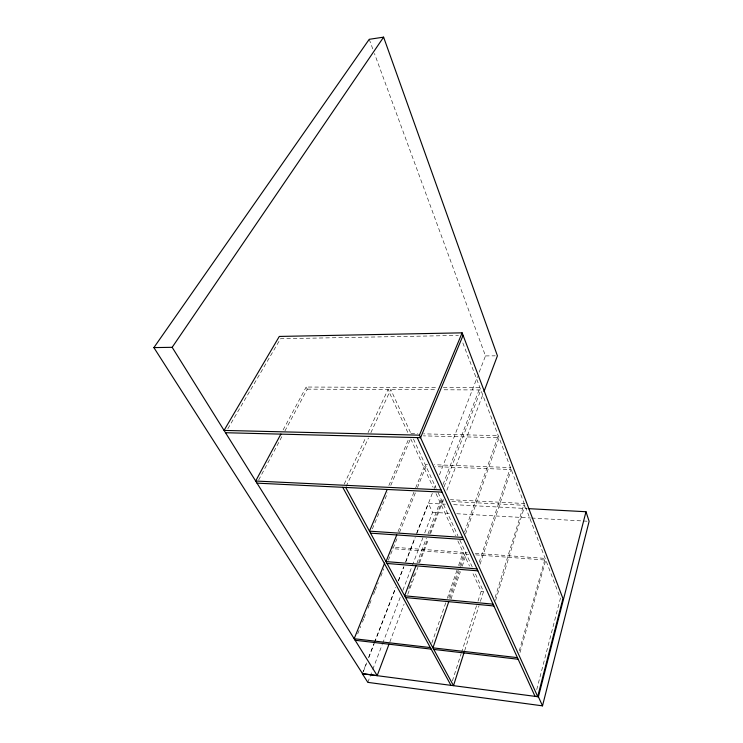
<?xml version="1.0" encoding="UTF-8"?>
<svg xmlns="http://www.w3.org/2000/svg" width="743" height="743" viewBox="0 0 743 743"><rect width="100%" height="100%" fill="white"/><g stroke="black" fill="none" stroke-linecap="round" stroke-linejoin="round"><path stroke-width="0.56" stroke-dasharray="3.71 2.79" d="M536.734 689.588L560.408 598.366L462.452 341.901M519.283 650.942L545.148 558.411L474.833 553.219M520.007 652.558L545.78 560.073L475.566 554.845M495.59 600.446L524.883 505.342L450.007 501.423M495.117 597.521L524.177 503.494L450.342 499.686M464.672 650.654L478.994 605.796M480.387 601.412L483.535 591.567L474.833 572.63M452.376 680.969L461.152 653.645M461.505 652.558L476.588 605.564M477.99 601.189L481.158 591.354L472.418 572.435M480.062 564.234L511.193 469.511L435.212 466.65M479.189 562.284L510.441 467.533L434.349 464.728M451.001 599.053L460.363 571.683M462.239 566.203L466.353 554.157L468.657 554.334M448.856 597.725L458.255 570.383M459.759 566.008L463.901 553.981L391.951 548.622M449.831 598.552L459.23 571.163M460.725 566.788L465.61 552.541L467.914 552.718M431.832 643.169L445.791 602.694M447.305 598.31L457.112 569.872M458.626 565.488L463.149 552.365L391.115 547.052M464.598 531.96L498.256 435.63L423.603 433.856M465.527 534.041L499.055 437.729L423.361 435.862M389.834 641.998L404.099 604.059M407.768 594.298L417.956 567.197M419.581 562.86L428.544 539.009M430.587 533.595L443.218 499.993M446.887 490.231L483.154 393.753M416.925 563.24L426.352 538.276M427.996 533.938L441.119 499.212L443.422 499.324M408.845 588.874L411.706 581.286M413.34 576.949L414.566 573.689M418.653 562.841L427.643 538.972M429.686 533.548L441.946 501.005L445.401 501.181M444.091 486.749L480.805 389.954L442.633 389.778M443.069 484.473L479.932 387.67L442.865 387.54M367.831 682.362L372.373 670.455M372.782 669.369L382.264 644.46M382.682 643.373L400.412 596.805M402.882 590.313L411.956 566.482M412.374 565.404L423.092 537.245M424.745 532.917L432.575 512.336L428.284 503.271L445.549 504.2M362.305 673.734L366.903 661.864M368.574 657.546L373.998 643.522M374.416 642.444L395.713 587.425M398.22 580.952L403.653 566.928M405.734 561.532L414.919 537.793M416.591 533.483L428.284 503.271M363.383 671.523L366.726 662.877M368.816 657.471L374.249 643.419M374.667 642.342L395.582 588.298M398.508 580.738L403.941 566.686M405.613 562.358L415.235 537.505M416.907 533.177L432.38 493.194M434.051 488.866L436.141 483.461M439.484 474.814L477.535 376.469M479.207 372.141L485.485 355.925L374.426 53.459M388.329 560.268L397.746 536.78M399.455 532.508L415.727 491.931M417.436 487.659L426.008 466.298L428.302 466.39M398.053 531.682L413.953 492.154M415.671 487.882L425.126 464.384L427.429 464.468M357.699 633.872L360.699 626.414M362.408 622.151L363.689 618.956M364.116 617.888L366.262 612.557M367.971 608.294L369.252 605.099M369.689 604.031L371.825 598.709M373.534 594.446L374.825 591.252M375.252 590.183L378.252 582.726M380.815 576.327L383.815 568.869M372.354 528.914L387.632 492.85M390.772 485.43L410.545 438.76M388.858 485.541L408.706 438.862M346.182 486.396L368.463 437.971M370.887 432.705L390.744 389.536L411.046 433.726M344.204 484.148L365.602 437.887M368.036 432.63L387.976 389.527L408.362 433.671M258.629 480.08L282.684 435.129M284.875 431.042L307.286 389.146L306.162 387.038L437.07 387.512M283.111 429.946L306.162 387.038M227.841 428.72L280.52 338.743L458.468 335.437M485.485 355.925L495.247 355.832M307.286 389.146L436.847 389.75M410.963 433.559L417.854 433.717M453.611 504.636L527.289 508.584M432.575 512.336L449.84 513.329M456.75 513.729L530.418 517.955M531.57 518.029L582.215 520.936M583.366 521.001L587.964 521.261M481.158 591.354L483.535 591.567M410.786 438.927L433.113 487.287M436.02 493.593L455.431 535.638M457.855 540.895L469.511 566.129M413.461 438.992L436.178 488.448M438.11 492.655L457.92 535.796M459.852 540.003L472.418 567.364M369.225 39.314L372.828 49.103"/><path stroke-width="1.11" d="M542.511 705.85L538.415 696.795L362.305 673.734L367.831 682.362L542.511 705.85L589.115 521.335L585.995 511.732L528.44 508.649M537.7 696.609L562.953 598.589L462.137 332.845L279.303 336.44L224.052 430.411L419.433 435.166L537.7 696.609L534.997 696.256L417.222 437.59M538.415 696.795L585.995 511.732M463.976 652.846L453.49 685.678L345.699 487.445M448.707 601.839L432.928 647.85L517.407 657.639M483.972 391.589L497.42 355.813L383.602 37.15L369.225 39.314L153.885 347.603L362.547 673.678L377.203 675.601L389.016 644.162M416.099 565.414L404.619 595.802L493.064 604.161M384.67 563.045L354.17 638.729L430.318 647.552M396.762 534.886L386.016 561.587L477.006 568.897M463.084 335.353L420.575 437.683L225.5 432.723M419.433 435.166L462.137 332.845M387.057 489.786L369.466 531.152L462.685 537.44M280.919 434.033L255.676 481.037L441.017 489.86M153.885 347.603L172.162 347.315L383.602 37.15M256.994 483.145L442.048 492.126M370.553 533.158L463.623 539.511M387.038 563.473L477.888 570.838M405.576 597.558L493.891 605.972M355.126 640.262L431.181 649.122M433.782 649.419L518.14 659.245M172.162 347.315L377.203 675.601M342.746 487.306L450.973 685.343"/></g></svg>
